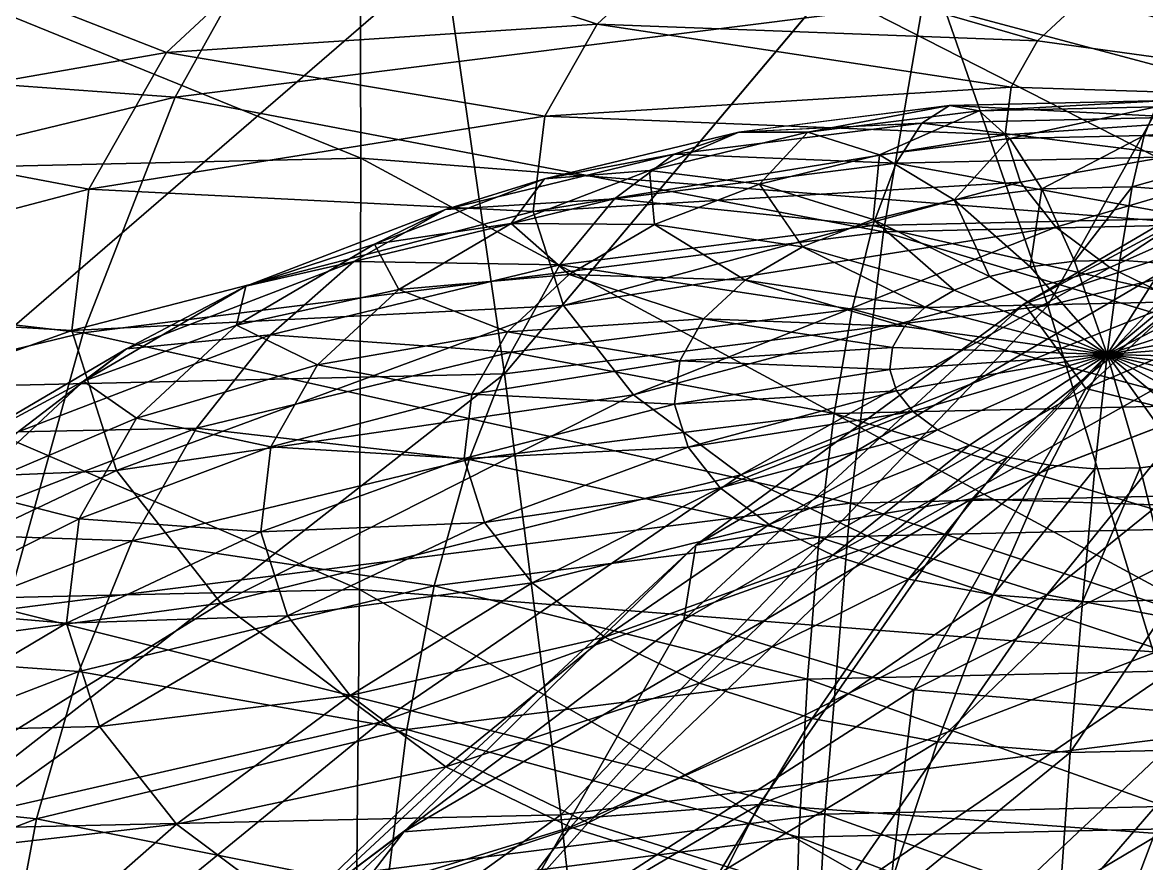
# Model space of a CAD drawing. Header units: metres. Extents: x -186 to 203, y -200 to 189.
# Drawn here: x -19.14 to 7.85, y 115.35 to 135.53 of the extents above; entities that cross this region are included whole.
import ezdxf

# ---------------------------------------------------------------- set-up
doc = ezdxf.new("R2010")
doc.units = ezdxf.units.M

msp = doc.modelspace()

# ---------------------------------------------------------------- linework, layer by layer
for points in [[(-11.016441, 132.28116, -541.3668), (-11.05101, 142.06236, -547.39435), (-33.847023, 141.54616, -548.33923), (-33.846924, 141.54626, -548.3391)], [(11.629356, 130.50409, -544.6197), (11.470734, 140.29501, -550.62946), (-11.05101, 142.06236, -547.39435), (-11.05091, 142.06247, -547.3942)], [(11.629356, 130.50409, -544.6197), (-11.05101, 142.06236, -547.39435), (-11.016441, 132.28116, -541.3668), (-11.016341, 132.28127, -541.3667)], [(-11.016441, 132.28116, -541.3668), (-33.847023, 141.54616, -548.33923), (-33.93802, 131.76212, -542.3169), (-33.93792, 131.76222, -542.3168)], [(5.483143, 128.74086, -733.07263), (2.0764885, 138.55363, -728.1626), (12.326269, 141.02557, -723.63776), (12.326369, 141.02568, -723.63763)], [(5.483143, 128.74086, -733.07263), (12.326269, 141.02557, -723.63776), (17.532486, 131.64679, -727.75336), (17.532585, 131.6469, -727.75323)], [(-12.916666, 138.33354, -587.2731), (-23.761295, 138.51169, -603.89264), (-28.150806, 134.65953, -593.99835), (-28.150707, 134.65964, -593.9982)], [(-7.5630817, 127.09948, -736.07715), (-9.021296, 137.15738, -730.7184), (2.0764885, 138.55363, -728.1626), (2.0765884, 138.55374, -728.1625)], [(-7.5630817, 127.09948, -736.07715), (2.0764885, 138.55363, -728.1626), (5.483143, 128.74086, -733.07263), (5.483243, 128.74097, -733.0725)], [(-15.472952, 133.74033, -577.0568), (-12.916666, 138.33354, -587.2731), (-28.150806, 134.65953, -593.99835), (-28.150707, 134.65964, -593.9982)], [(2.4836617, 135.99951, -572.92145), (-12.916666, 138.33354, -587.2731), (-15.472952, 133.74033, -577.0568), (-15.472852, 133.74043, -577.0567)], [(-21.394436, 137.04584, -645.5893), (-12.428968, 137.83621, -652.7307), (-15.680815, 134.81512, -658.26074), (-15.680715, 134.81523, -658.2606)], [(-12.428968, 137.83621, -652.7307), (-5.3407707, 135.49242, -663.2236), (-15.680815, 134.81512, -658.26074), (-15.680715, 134.81523, -658.2606)], [(-12.428968, 137.83621, -652.7307), (-3.1528778, 137.52505, -659.5028), (-5.3407707, 135.49242, -663.2236), (-5.3406706, 135.49252, -663.22345)], [(9.723167, 137.72476, -662.88617), (15.922363, 133.62375, -671.6472), (7.8513145, 137.00569, -664.2024), (7.8514147, 137.0058, -664.2023)], [(-3.1528778, 137.52505, -659.5028), (5.232235, 135.09384, -667.702), (-5.3407707, 135.49242, -663.2236), (-5.3406706, 135.49252, -663.22345)], [(-3.1528778, 137.52505, -659.5028), (6.3322086, 136.11575, -665.8314), (5.232235, 135.09384, -667.702), (5.232335, 135.09395, -667.7019)], [(-21.036064, 126.79439, -736.6356), (-20.4821, 136.89786, -731.1935), (-9.021296, 137.15738, -730.7184), (-9.021195, 137.15749, -730.71826)], [(-21.036064, 126.79439, -736.6356), (-9.021296, 137.15738, -730.7184), (-7.5630817, 127.09948, -736.07715), (-7.5629816, 127.09958, -736.077)], [(-21.394436, 137.04584, -645.5893), (-15.680815, 134.81512, -658.26074), (-25.674606, 133.0694, -652.8681), (-25.674507, 133.0695, -652.868)], [(7.8513145, 137.00569, -664.2024), (15.922363, 133.62375, -671.6472), (6.3322086, 136.11575, -665.8314), (6.332309, 136.11586, -665.8313)], [(21.387356, 130.95831, -562.0507), (21.027615, 136.41942, -572.1528), (2.4836617, 135.99951, -572.92145), (2.4837615, 135.99962, -572.9213)], [(6.3322086, 136.11575, -665.8314), (15.922363, 133.62375, -671.6472), (5.232235, 135.09384, -667.702), (5.232335, 135.09395, -667.7019)], [(1.536686, 130.50879, -562.87354), (2.4836617, 135.99951, -572.92145), (-15.472952, 133.74033, -577.0568), (-15.472852, 133.74043, -577.0567)], [(21.387356, 130.95831, -562.0507), (2.4836617, 135.99951, -572.92145), (1.536686, 130.50879, -562.87354), (1.536786, 130.5089, -562.8734)], [(-15.680815, 134.81512, -658.26074), (-5.3407707, 135.49242, -663.2236), (-6.599367, 133.2861, -667.26215), (-6.599267, 133.28621, -667.262)], [(-5.3407707, 135.49242, -663.2236), (4.59947, 133.98462, -669.7325), (-6.599367, 133.2861, -667.26215), (-6.599267, 133.28621, -667.262)], [(-5.3407707, 135.49242, -663.2236), (5.232235, 135.09384, -667.702), (4.59947, 133.98462, -669.7325), (4.5995703, 133.98473, -669.73236)], [(16.193909, 135.39572, -711.19763), (13.57019, 133.42146, -732.31036), (4.910736, 128.78568, -723.2972), (4.910836, 128.78578, -723.29706)], [(9.5629425, 130.33533, -700.79877), (16.193909, 135.39572, -711.19763), (4.910736, 128.78568, -723.2972), (4.910836, 128.78578, -723.29706)], [(5.232235, 135.09384, -667.702), (15.922363, 133.62375, -671.6472), (4.59947, 133.98462, -669.7325), (4.5995703, 133.98473, -669.73236)], [(-25.674606, 133.0694, -652.8681), (-15.680815, 134.81512, -658.26074), (-17.551449, 131.53592, -664.2633), (-17.55135, 131.53603, -664.2632)], [(-15.680815, 134.81512, -658.26074), (-6.599367, 133.2861, -667.26215), (-17.551449, 131.53592, -664.2633), (-17.55135, 131.53603, -664.2632)], [(-15.472952, 133.74033, -577.0568), (-28.150806, 134.65953, -593.99835), (-32.05744, 129.74065, -584.3782), (-32.057343, 129.74075, -584.37805)], [(-6.599367, 133.2861, -667.26215), (4.59947, 133.98462, -669.7325), (4.4615726, 132.83655, -671.834), (4.461673, 132.83665, -671.83386)], [(4.59947, 133.98462, -669.7325), (15.922363, 133.62375, -671.6472), (4.4615726, 132.83655, -671.834), (4.461673, 132.83665, -671.83386)], [(-17.685265, 128.09042, -567.30035), (-15.472952, 133.74033, -577.0568), (-32.05744, 129.74065, -584.3782), (-32.057343, 129.74075, -584.37805)], [(1.536686, 130.50879, -562.87354), (-15.472952, 133.74033, -577.0568), (-17.685265, 128.09042, -567.30035), (-17.685165, 128.09053, -567.30023)], [(8.349569, 133.66142, -561.8911), (3.8308697, 133.41824, -567.2964), (3.1245813, 133.5431, -562.1077), (3.1246812, 133.54321, -562.1076)], [(8.602122, 133.26045, -556.6746), (8.349569, 133.66142, -561.8911), (3.1245813, 133.5431, -562.1077), (3.1246812, 133.54321, -562.1076)], [(8.349569, 133.66142, -561.8911), (8.081257, 133.5145, -567.1202), (3.8308697, 133.41824, -567.2964), (3.8309696, 133.41835, -567.29626)], [(4.4615726, 132.83655, -671.834), (15.922363, 133.62375, -671.6472), (4.824566, 131.69983, -673.91473), (4.824666, 131.69994, -673.9146)], [(4.824566, 131.69983, -673.91473), (15.922363, 133.62375, -671.6472), (5.6725864, 130.62413, -675.8838), (5.6726866, 130.62424, -675.88367)], [(5.6725864, 130.62413, -675.8838), (15.922363, 133.62375, -671.6472), (6.9685698, 129.65646, -677.6551), (6.96867, 129.65657, -677.65497)], [(6.9685698, 129.65646, -677.6551), (15.922363, 133.62375, -671.6472), (8.65588, 128.83914, -679.15125), (8.65598, 128.83925, -679.1511)], [(3.1245813, 133.5431, -562.1077), (-0.28489876, 132.90042, -568.2442), (-1.9349174, 132.90656, -563.2729), (-1.9348174, 132.90666, -563.27277)], [(2.4597816, 133.12137, -556.92926), (3.1245813, 133.5431, -562.1077), (-1.9349174, 132.90656, -563.2729), (-1.9348174, 132.90666, -563.27277)], [(3.1245813, 133.5431, -562.1077), (3.8308697, 133.41824, -567.2964), (-0.28489876, 132.90042, -568.2442), (-0.28479877, 132.90053, -568.2441)], [(3.8308697, 133.41824, -567.2964), (1.4439621, 132.35474, -573.15845), (-0.28489876, 132.90042, -568.2442), (-0.28479877, 132.90053, -568.2441)], [(3.8308697, 133.41824, -567.2964), (4.5709043, 132.74815, -572.43835), (1.4439621, 132.35474, -573.15845), (1.4440621, 132.35484, -573.1583)], [(8.602122, 133.26045, -556.6746), (3.1245813, 133.5431, -562.1077), (2.4597816, 133.12137, -556.92926), (2.4598815, 133.12148, -556.92914)], [(8.081257, 133.5145, -567.1202), (4.5709043, 132.74815, -572.43835), (3.8308697, 133.41824, -567.2964), (3.8309696, 133.41835, -567.29626)], [(8.081257, 133.5145, -567.1202), (7.8001237, 132.82127, -572.3045), (4.5709043, 132.74815, -572.43835), (4.5710044, 132.74826, -572.43823)], [(4.910736, 128.78568, -723.2972), (13.57019, 133.42146, -732.31036), (6.393364, 126.75393, -744.5152), (6.393464, 126.75403, -744.5151)], [(13.57019, 133.42146, -732.31036), (16.810207, 131.17896, -751.5595), (6.393364, 126.75393, -744.5152), (6.393464, 126.75403, -744.5151)], [(12.280504, 133.18497, -567.7234), (7.8001237, 132.82127, -572.3045), (8.081257, 133.5145, -567.1202), (8.081357, 133.5146, -567.12006)], [(-17.551449, 131.53592, -664.2633), (-6.599367, 133.2861, -667.26215), (-6.8736553, 131.00256, -671.44214), (-6.873555, 131.00267, -671.442)], [(-6.599367, 133.2861, -667.26215), (4.4615726, 132.83655, -671.834), (-6.8736553, 131.00256, -671.44214), (-6.873555, 131.00267, -671.442)], [(2.4597816, 133.12137, -556.92926), (-1.9349174, 132.90656, -563.2729), (-3.488018, 132.37305, -558.299), (-3.4879181, 132.37315, -558.2989)], [(1.843749, 132.15764, -551.8176), (2.4597816, 133.12137, -556.92926), (-3.488018, 132.37305, -558.299), (-3.4879181, 132.37315, -558.2989)], [(8.836148, 132.31598, -551.52783), (2.4597816, 133.12137, -556.92926), (1.843749, 132.15764, -551.8176), (1.8438491, 132.15775, -551.8175)], [(8.836148, 132.31598, -551.52783), (8.602122, 133.26045, -556.6746), (2.4597816, 133.12137, -556.92926), (2.4598815, 133.12148, -556.92914)], [(12.280504, 133.18497, -567.7234), (10.99049, 132.57092, -572.76276), (7.8001237, 132.82127, -572.3045), (7.800224, 132.82138, -572.3044)], [(-25.674606, 133.0694, -652.8681), (-17.551449, 131.53592, -664.2633), (-28.136787, 128.75322, -660.7688), (-28.136688, 128.75333, -660.7687)], [(-6.8736553, 131.00256, -671.44214), (4.4615726, 132.83655, -671.834), (4.824566, 131.69983, -673.91473), (4.824666, 131.69994, -673.9146)], [(-1.9349174, 132.90656, -563.2729), (-4.0861654, 131.98367, -569.92236), (-6.6078024, 131.7796, -565.3358), (-6.6077023, 131.77971, -565.3357)], [(-3.488018, 132.37305, -558.299), (-1.9349174, 132.90656, -563.2729), (-6.6078024, 131.7796, -565.3358), (-6.6077023, 131.77971, -565.3357)], [(-1.9349174, 132.90656, -563.2729), (-0.28489876, 132.90042, -568.2442), (-4.0861654, 131.98367, -569.92236), (-4.0860653, 131.98378, -569.92224)], [(-0.28489876, 132.90042, -568.2442), (-1.4440403, 131.65823, -574.4334), (-4.0861654, 131.98367, -569.92236), (-4.0860653, 131.98378, -569.92224)], [(-0.28489876, 132.90042, -568.2442), (1.4439621, 132.35474, -573.15845), (-1.4440403, 131.65823, -574.4334), (-1.4439403, 131.65834, -574.4333)], [(7.8001237, 132.82127, -572.3045), (5.3365793, 131.54016, -577.4773), (4.5709043, 132.74815, -572.43835), (4.5710044, 132.74826, -572.43823)], [(7.8001237, 132.82127, -572.3045), (7.5092506, 131.58936, -577.38727), (5.3365793, 131.54016, -577.4773), (5.3366795, 131.54027, -577.4772)], [(10.99049, 132.57092, -572.76276), (7.5092506, 131.58936, -577.38727), (7.8001237, 132.82127, -572.3045), (7.800224, 132.82138, -572.3044)], [(4.5709043, 132.74815, -572.43835), (3.2327204, 131.27547, -577.9618), (1.4439621, 132.35474, -573.15845), (1.4440621, 132.35484, -573.1583)], [(4.5709043, 132.74815, -572.43835), (5.3365793, 131.54016, -577.4773), (3.2327204, 131.27547, -577.9618), (3.2328203, 131.27557, -577.9617)], [(10.99049, 132.57092, -572.76276), (9.655782, 131.42091, -577.69556), (7.5092506, 131.58936, -577.38727), (7.509351, 131.58946, -577.38715)], [(-11.05101, 121.924355, -536.3929), (-11.016441, 132.28116, -541.3668), (-33.93802, 131.76212, -542.3169), (-33.93792, 131.76222, -542.3168)], [(11.470734, 120.15701, -539.628), (-11.016441, 132.28116, -541.3668), (-11.05101, 121.924355, -536.3929), (-11.05091, 121.92445, -536.39276)], [(11.470734, 120.15701, -539.628), (11.629356, 130.50409, -544.6197), (-11.016441, 132.28116, -541.3668), (-11.016341, 132.28127, -541.3667)], [(-3.488018, 132.37305, -558.299), (-6.6078024, 131.7796, -565.3358), (-8.981324, 131.04823, -560.72406), (-8.981224, 131.04834, -560.72394)], [(-4.9271812, 131.30576, -553.377), (-3.488018, 132.37305, -558.299), (-8.981324, 131.04823, -560.72406), (-8.981224, 131.04834, -560.72394)], [(1.843749, 132.15764, -551.8176), (-3.488018, 132.37305, -558.299), (-4.9271812, 131.30576, -553.377), (-4.927081, 131.30586, -553.3769)], [(1.4439621, 132.35474, -573.15845), (1.2896252, 130.80685, -578.81964), (-1.4440403, 131.65823, -574.4334), (-1.4439403, 131.65834, -574.4333)], [(1.4439621, 132.35474, -573.15845), (3.2327204, 131.27547, -577.9618), (1.2896252, 130.80685, -578.81964), (1.2897252, 130.80696, -578.8195)], [(9.049084, 130.83833, -546.5071), (8.836148, 132.31598, -551.52783), (1.843749, 132.15764, -551.8176), (1.8438491, 132.15775, -551.8175)], [(1.2832355, 130.66248, -546.829), (1.843749, 132.15764, -551.8176), (-4.9271812, 131.30576, -553.377), (-4.927081, 131.30586, -553.3769)], [(9.049084, 130.83833, -546.5071), (1.843749, 132.15764, -551.8176), (1.2832355, 130.66248, -546.829), (1.2833356, 130.66258, -546.82886)], [(-11.05101, 121.924355, -536.3929), (-33.93802, 131.76212, -542.3169), (-33.847023, 121.40815, -537.33777), (-33.846924, 121.40825, -537.33765)], [(-6.6078024, 131.7796, -565.3358), (-7.4067993, 130.70805, -572.2573), (-10.689846, 130.21147, -568.20624), (-10.689746, 130.21158, -568.2061)], [(-8.981324, 131.04823, -560.72406), (-6.6078024, 131.7796, -565.3358), (-10.689846, 130.21147, -568.20624), (-10.689746, 130.21158, -568.2061)], [(-4.0861654, 131.98367, -569.92236), (-3.9668827, 130.68909, -576.20746), (-7.4067993, 130.70805, -572.2573), (-7.406699, 130.70816, -572.2572)], [(-6.6078024, 131.7796, -565.3358), (-4.0861654, 131.98367, -569.92236), (-7.4067993, 130.70805, -572.2573), (-7.406699, 130.70816, -572.2572)], [(-4.0861654, 131.98367, -569.92236), (-1.4440403, 131.65823, -574.4334), (-3.9668827, 130.68909, -576.20746), (-3.9667828, 130.6892, -576.20734)], [(-28.136787, 128.75322, -660.7688), (-17.551449, 131.53592, -664.2633), (-17.959122, 128.1419, -670.476), (-17.959023, 128.14201, -670.4759)], [(-17.551449, 131.53592, -664.2633), (-6.8736553, 131.00256, -671.44214), (-17.959122, 128.1419, -670.476), (-17.959023, 128.14201, -670.4759)], [(-6.8736553, 131.00256, -671.44214), (4.824566, 131.69983, -673.91473), (-6.1516438, 128.74158, -675.5809), (-6.1515436, 128.74168, -675.58075)], [(-6.1516438, 128.74158, -675.5809), (4.824566, 131.69983, -673.91473), (5.6725864, 130.62413, -675.8838), (5.6726866, 130.62424, -675.88367)], [(-1.4440403, 131.65823, -574.4334), (-0.407784, 130.15479, -580.0132), (-3.9668827, 130.68909, -576.20746), (-3.9667828, 130.6892, -576.20734)], [(-1.4440403, 131.65823, -574.4334), (1.2896252, 130.80685, -578.81964), (-0.407784, 130.15479, -580.0132), (-0.407684, 130.15489, -580.01306)], [(5.3365793, 131.54016, -577.4773), (5.0617805, 129.67444, -582.6016), (3.2327204, 131.27547, -577.9618), (3.2328203, 131.27557, -577.9617)], [(5.3365793, 131.54016, -577.4773), (6.119504, 129.80751, -582.35803), (5.0617805, 129.67444, -582.6016), (5.0618806, 129.67455, -582.6015)], [(7.5092506, 131.58936, -577.38727), (6.119504, 129.80751, -582.35803), (5.3365793, 131.54016, -577.4773), (5.3366795, 131.54027, -577.4772)], [(8.639893, 118.391266, -736.9359), (5.483143, 128.74086, -733.07263), (17.532486, 131.64679, -727.75336), (17.532585, 131.6469, -727.75323)], [(17.532486, 131.64679, -727.75336), (17.532486, 131.64679, -727.75336), (5.483143, 128.74086, -733.07263), (5.483243, 128.74097, -733.0725)], [(7.5092506, 131.58936, -577.38727), (7.211824, 129.83224, -582.31274), (6.119504, 129.80751, -582.35803), (6.119604, 129.80762, -582.3579)], [(9.655782, 131.42091, -577.69556), (7.211824, 129.83224, -582.31274), (7.5092506, 131.58936, -577.38727), (7.509351, 131.58946, -577.38715)], [(-4.9271812, 131.30576, -553.377), (-8.981324, 131.04823, -560.72406), (-11.180723, 129.79759, -556.1377), (-11.180623, 129.7977, -556.1376)], [(-6.2366476, 129.71638, -548.5608), (-4.9271812, 131.30576, -553.377), (-11.180723, 129.79759, -556.1377), (-11.180623, 129.7977, -556.1376)], [(1.2832355, 130.66248, -546.829), (-4.9271812, 131.30576, -553.377), (-6.2366476, 129.71638, -548.5608), (-6.2365475, 129.71649, -548.56067)], [(3.2327204, 131.27547, -577.9618), (4.0848813, 129.43884, -583.0329), (1.2896252, 130.80685, -578.81964), (1.2897252, 130.80696, -578.8195)], [(3.2327204, 131.27547, -577.9618), (5.0617805, 129.67444, -582.6016), (4.0848813, 129.43884, -583.0329), (4.0849814, 129.43895, -583.0328)], [(9.655782, 131.42091, -577.69556), (8.291001, 129.74756, -582.4678), (7.211824, 129.83224, -582.31274), (7.211924, 129.83235, -582.3126)], [(-17.959122, 128.1419, -670.476), (-6.8736553, 131.00256, -671.44214), (-6.1516438, 128.74158, -675.5809), (-6.1515436, 128.74168, -675.58075)], [(-8.981324, 131.04823, -560.72406), (-10.689846, 130.21147, -568.20624), (-13.780054, 129.2048, -564.09845), (-13.779954, 129.20491, -564.0983)], [(-11.180723, 129.79759, -556.1377), (-8.981324, 131.04823, -560.72406), (-13.780054, 129.2048, -564.09845), (-13.779954, 129.20491, -564.0983)], [(21.687237, 124.471016, -552.5729), (21.387356, 130.95831, -562.0507), (1.536686, 130.50879, -562.87354), (1.536786, 130.5089, -562.8734)], [(6.393364, 126.75393, -744.5152), (16.810207, 131.17896, -751.5595), (13.298298, 125.022606, -762.8286), (13.298398, 125.022705, -762.8285)], [(-10.689846, 130.21147, -568.20624), (-7.4067993, 130.70805, -572.2573), (-10.101669, 129.1293, -575.1472), (-10.101569, 129.12941, -575.1471)], [(-7.4067993, 130.70805, -572.2573), (-6.014303, 129.48964, -578.403), (-10.101669, 129.1293, -575.1472), (-10.101569, 129.12941, -575.1471)], [(-7.4067993, 130.70805, -572.2573), (-3.9668827, 130.68909, -576.20746), (-6.014303, 129.48964, -578.403), (-6.014203, 129.48975, -578.4029)], [(0.7843847, 128.65228, -542.0179), (1.2832355, 130.66248, -546.829), (-6.2366476, 129.71638, -548.5608), (-6.2365475, 129.71649, -548.56067)], [(-3.9668827, 130.68909, -576.20746), (-1.7853222, 129.34778, -581.4904), (-6.014303, 129.48964, -578.403), (-6.014203, 129.48975, -578.4029)], [(-3.9668827, 130.68909, -576.20746), (-0.407784, 130.15479, -580.0132), (-1.7853222, 129.34778, -581.4904), (-1.7852222, 129.34789, -581.4903)], [(1.2896252, 130.80685, -578.81964), (3.2315018, 129.11101, -583.63293), (-0.407784, 130.15479, -580.0132), (-0.407684, 130.15489, -580.01306)], [(9.238594, 128.84372, -541.6674), (1.2832355, 130.66248, -546.829), (0.7843847, 128.65228, -542.0179), (0.78448474, 128.65239, -542.01776)], [(9.238594, 128.84372, -541.6674), (9.049084, 130.83833, -546.5071), (1.2832355, 130.66248, -546.829), (1.2833356, 130.66258, -546.82886)], [(1.2896252, 130.80685, -578.81964), (4.0848813, 129.43884, -583.0329), (3.2315018, 129.11101, -583.63293), (3.2316017, 129.11111, -583.6328)], [(0.7473297, 123.99684, -553.44086), (1.536686, 130.50879, -562.87354), (-17.685265, 128.09042, -567.30035), (-17.685165, 128.09053, -567.30023)], [(-6.1516438, 128.74158, -675.5809), (5.6725864, 130.62413, -675.8838), (-4.4648914, 126.60197, -679.4974), (-4.4647913, 126.602066, -679.49725)], [(-4.4648914, 126.60197, -679.4974), (5.6725864, 130.62413, -675.8838), (6.9685698, 129.65646, -677.6551), (6.96867, 129.65657, -677.65497)], [(21.687237, 124.471016, -552.5729), (1.536686, 130.50879, -562.87354), (0.7473297, 123.99684, -553.44086), (0.7474297, 123.99694, -553.44073)], [(20.471165, 130.5597, -678.77875), (9.5629425, 130.33533, -700.79877), (3.6614304, 124.10222, -690.59906), (3.6615303, 124.10232, -690.59894)], [(16.548271, 123.677155, -668.057), (20.471165, 130.5597, -678.77875), (3.6614304, 124.10222, -690.59906), (3.6615303, 124.10232, -690.59894)], [(-10.689846, 130.21147, -568.20624), (-10.101669, 129.1293, -575.1472), (-14.002644, 128.27074, -571.7587), (-14.002543, 128.27084, -571.7586)], [(-13.780054, 129.2048, -564.09845), (-10.689846, 130.21147, -568.20624), (-14.002644, 128.27074, -571.7587), (-14.002543, 128.27084, -571.7586)], [(9.5629425, 130.33533, -700.79877), (4.910736, 128.78568, -723.2972), (-2.9682922, 122.99414, -714.2367), (-2.9681923, 122.99424, -714.2366)], [(3.6614304, 124.10222, -690.59906), (9.5629425, 130.33533, -700.79877), (-2.9682922, 122.99414, -714.2367), (-2.9681923, 122.99424, -714.2366)], [(-0.407784, 130.15479, -580.0132), (2.5389395, 128.70529, -584.3756), (-1.7853222, 129.34778, -581.4904), (-1.7852222, 129.34789, -581.4903)], [(-0.407784, 130.15479, -580.0132), (3.2315018, 129.11101, -583.63293), (2.5389395, 128.70529, -584.3756), (2.5390394, 128.7054, -584.3755)], [(-17.685265, 128.09042, -567.30035), (-32.05744, 129.74065, -584.3782), (-35.438396, 123.8089, -575.13763), (-35.438297, 123.809, -575.1375)], [(-11.180723, 129.79759, -556.1377), (-13.780054, 129.2048, -564.09845), (-16.643566, 127.69904, -559.97906), (-16.643467, 127.69914, -559.97894)], [(-13.181906, 128.04138, -551.62683), (-11.180723, 129.79759, -556.1377), (-16.643566, 127.69904, -559.97906), (-16.643467, 127.69914, -559.97894)], [(-6.2366476, 129.71638, -548.5608), (-11.180723, 129.79759, -556.1377), (-13.181906, 128.04138, -551.62683), (-13.181806, 128.04149, -551.6267)], [(-7.4020586, 127.62233, -543.9032), (-6.2366476, 129.71638, -548.5608), (-13.181906, 128.04138, -551.62683), (-13.181806, 128.04149, -551.6267)], [(0.7843847, 128.65228, -542.0179), (-6.2366476, 129.71638, -548.5608), (-7.4020586, 127.62233, -543.9032), (-7.4019585, 127.62243, -543.9031)], [(-4.4648914, 126.60197, -679.4974), (6.9685698, 129.65646, -677.6551), (-1.887125, 124.67725, -683.02057), (-1.887025, 124.67735, -683.02045)], [(-1.887125, 124.67725, -683.02057), (6.9685698, 129.65646, -677.6551), (8.65588, 128.83914, -679.15125), (8.65598, 128.83925, -679.1511)], [(5.0617805, 129.67444, -582.6016), (6.9111023, 127.56918, -587.02704), (4.0848813, 129.43884, -583.0329), (4.0849814, 129.43895, -583.0328)], [(6.119504, 129.80751, -582.35803), (6.9111023, 127.56918, -587.02704), (5.0617805, 129.67444, -582.6016), (5.0618806, 129.67455, -582.6015)], [(7.211824, 129.83224, -582.31274), (6.9111023, 127.56918, -587.02704), (6.119504, 129.80751, -582.35803), (6.119604, 129.80762, -582.3579)], [(8.291001, 129.74756, -582.4678), (6.9111023, 127.56918, -587.02704), (7.211824, 129.83224, -582.31274), (7.211924, 129.83235, -582.3126)], [(9.30987, 129.55716, -582.8163), (6.9111023, 127.56918, -587.02704), (8.291001, 129.74756, -582.4678), (8.291101, 129.74767, -582.46765)], [(-10.101669, 129.1293, -575.1472), (-6.014303, 129.48964, -578.403), (-7.4968243, 128.11234, -580.92413), (-7.496724, 128.11244, -580.924)], [(-6.014303, 129.48964, -578.403), (-2.7827864, 128.42111, -583.1867), (-7.4968243, 128.11234, -580.92413), (-7.496724, 128.11244, -580.924)], [(-6.014303, 129.48964, -578.403), (-1.7853222, 129.34778, -581.4904), (-2.7827864, 128.42111, -583.1867), (-2.7826865, 128.42122, -583.1866)], [(-1.7853222, 129.34778, -581.4904), (2.0374603, 128.2394, -585.22845), (-2.7827864, 128.42111, -583.1867), (-2.7826865, 128.42122, -583.1866)], [(-1.7853222, 129.34778, -581.4904), (2.5389395, 128.70529, -584.3756), (2.0374603, 128.2394, -585.22845), (2.0375602, 128.2395, -585.22833)], [(4.0848813, 129.43884, -583.0329), (6.9111023, 127.56918, -587.02704), (3.2315018, 129.11101, -583.63293), (3.2316017, 129.11111, -583.6328)], [(10.223902, 129.26935, -583.34314), (6.9111023, 127.56918, -587.02704), (9.30987, 129.55716, -582.8163), (9.30997, 129.55727, -582.81616)], [(-13.780054, 129.2048, -564.09845), (-14.002644, 128.27074, -571.7587), (-17.674479, 126.92332, -568.27466), (-17.67438, 126.923416, -568.27454)], [(-16.643566, 127.69904, -559.97906), (-13.780054, 129.2048, -564.09845), (-17.674479, 126.92332, -568.27466), (-17.67438, 126.923416, -568.27454)], [(-14.002644, 128.27074, -571.7587), (-10.101669, 129.1293, -575.1472), (-12.053005, 127.31645, -578.46564), (-12.052905, 127.31655, -578.4655)], [(-10.101669, 129.1293, -575.1472), (-7.4968243, 128.11234, -580.92413), (-12.053005, 127.31645, -578.46564), (-12.052905, 127.31655, -578.4655)], [(3.2315018, 129.11101, -583.63293), (6.9111023, 127.56918, -587.02704), (2.5389395, 128.70529, -584.3756), (2.5390394, 128.7054, -584.3755)], [(10.993147, 128.89673, -584.0252), (6.9111023, 127.56918, -587.02704), (10.223902, 129.26935, -583.34314), (10.224002, 129.26945, -583.343)], [(4.910736, 128.78568, -723.2972), (6.393364, 126.75393, -744.5152), (-3.2593079, 121.195404, -737.1911), (-3.259208, 121.1955, -737.191)], [(-2.9682922, 122.99414, -714.2367), (4.910736, 128.78568, -723.2972), (-3.2593079, 121.195404, -737.1911), (-3.259208, 121.1955, -737.191)], [(-1.887125, 124.67725, -683.02057), (8.65588, 128.83914, -679.15125), (1.4690084, 123.05153, -685.99646), (1.4691085, 123.05163, -685.99634)], [(9.402599, 126.354, -537.0619), (9.238594, 128.84372, -541.6674), (0.7843847, 128.65228, -542.0179), (0.78448474, 128.65239, -542.01776)], [(1.4690084, 123.05153, -685.99646), (8.65588, 128.83914, -679.15125), (10.660767, 128.20786, -680.30676), (10.660867, 128.20796, -680.30664)], [(11.583988, 128.45557, -584.83276), (6.9111023, 127.56918, -587.02704), (10.993147, 128.89673, -584.0252), (10.993247, 128.89684, -584.0251)], [(-28.136787, 128.75322, -660.7688), (-17.959122, 128.1419, -670.476), (-28.67337, 124.28593, -668.94617), (-28.673271, 124.286026, -668.94604)], [(-17.959122, 128.1419, -670.476), (-6.1516438, 128.74158, -675.5809), (-16.886005, 124.78143, -676.6273), (-16.885906, 124.78153, -676.6272)], [(-16.886005, 124.78143, -676.6273), (-6.1516438, 128.74158, -675.5809), (-4.4648914, 126.60197, -679.4974), (-4.4647913, 126.602066, -679.49725)], [(-6.2118416, 116.52272, -740.35626), (-7.5630817, 127.09948, -736.07715), (5.483143, 128.74086, -733.07263), (5.483243, 128.74097, -733.0725)], [(0.35265636, 126.14906, -537.437), (0.7843847, 128.65228, -542.0179), (-7.4020586, 127.62233, -543.9032), (-7.4019585, 127.62243, -543.9031)], [(-6.2118416, 116.52272, -740.35626), (5.483143, 128.74086, -733.07263), (8.639893, 118.391266, -736.9359), (8.639993, 118.391365, -736.9358)], [(9.402599, 126.354, -537.0619), (0.7843847, 128.65228, -542.0179), (0.35265636, 126.14906, -537.437), (0.35275635, 126.14916, -537.4369)], [(2.5389395, 128.70529, -584.3756), (6.9111023, 127.56918, -587.02704), (2.0374603, 128.2394, -585.22845), (2.0375602, 128.2395, -585.22833)], [(-17.674479, 126.92332, -568.27466), (-14.002644, 128.27074, -571.7587), (-16.401411, 126.04219, -575.8381), (-16.401312, 126.04229, -575.83795)], [(-14.002644, 128.27074, -571.7587), (-12.053005, 127.31645, -578.46564), (-16.401411, 126.04219, -575.8381), (-16.401312, 126.04229, -575.83795)], [(-7.4968243, 128.11234, -580.92413), (-2.7827864, 128.42111, -583.1867), (-3.3565807, 127.41525, -585.0279), (-3.3564808, 127.41535, -585.0278)], [(-2.7827864, 128.42111, -583.1867), (1.748982, 127.73369, -586.1541), (-3.3565807, 127.41525, -585.0279), (-3.3564808, 127.41535, -585.0278)], [(-2.7827864, 128.42111, -583.1867), (2.0374603, 128.2394, -585.22845), (1.748982, 127.73369, -586.1541), (1.749082, 127.73379, -586.154)], [(2.0374603, 128.2394, -585.22845), (6.9111023, 127.56918, -587.02704), (1.748982, 127.73369, -586.1541), (1.749082, 127.73379, -586.154)], [(11.970602, 127.96516, -585.7304), (6.9111023, 127.56918, -587.02704), (11.583988, 128.45557, -584.83276), (11.584088, 128.45567, -584.83264)], [(-19.529358, 121.44576, -558.1106), (-17.685265, 128.09042, -567.30035), (-35.438396, 123.8089, -575.13763), (-35.438297, 123.809, -575.1375)], [(-28.67337, 124.28593, -668.94617), (-17.959122, 128.1419, -670.476), (-16.886005, 124.78143, -676.6273), (-16.885906, 124.78153, -676.6272)], [(0.7473297, 123.99684, -553.44086), (-17.685265, 128.09042, -567.30035), (-19.529358, 121.44576, -558.1106), (-19.529259, 121.44586, -558.1105)], [(-13.181906, 128.04138, -551.62683), (-16.643566, 127.69904, -559.97906), (-19.249008, 125.71071, -555.8931), (-19.248909, 125.71081, -555.893)], [(-14.962946, 125.79887, -547.241), (-13.181906, 128.04138, -551.62683), (-19.249008, 125.71071, -555.8931), (-19.248909, 125.71081, -555.893)], [(-7.4020586, 127.62233, -543.9032), (-13.181906, 128.04138, -551.62683), (-14.962946, 125.79887, -547.241), (-14.962846, 125.798965, -547.2409)], [(-12.053005, 127.31645, -578.46564), (-7.4968243, 128.11234, -580.92413), (-8.349648, 126.61733, -583.6607), (-8.349548, 126.61743, -583.6606)], [(-7.4968243, 128.11234, -580.92413), (-3.3565807, 127.41525, -585.0279), (-8.349648, 126.61733, -583.6607), (-8.349548, 126.61743, -583.6606)], [(1.4690084, 123.05153, -685.99646), (10.660767, 128.20786, -680.30676), (5.4568157, 121.79588, -688.2949), (5.456916, 121.79598, -688.2948)], [(5.4568157, 121.79588, -688.2949), (10.660767, 128.20786, -680.30676), (12.895615, 127.7902, -681.0713), (12.895715, 127.7903, -681.07117)], [(12.13609, 127.44692, -586.6791), (6.9111023, 127.56918, -587.02704), (11.970602, 127.96516, -585.7304), (11.970702, 127.965256, -585.7303)], [(-16.643566, 127.69904, -559.97906), (-17.674479, 126.92332, -568.27466), (-21.076952, 125.10182, -564.7332), (-21.076853, 125.10192, -564.7331)], [(-19.249008, 125.71071, -555.8931), (-16.643566, 127.69904, -559.97906), (-21.076952, 125.10182, -564.7332), (-21.076853, 125.10192, -564.7331)], [(-3.3565807, 127.41525, -585.0279), (1.748982, 127.73369, -586.1541), (1.6861143, 127.21029, -587.1122), (1.6862143, 127.21039, -587.11206)], [(1.748982, 127.73369, -586.1541), (6.9111023, 127.56918, -587.02704), (1.6861143, 127.21029, -587.1122), (1.6862143, 127.21039, -587.11206)], [(5.4568157, 121.79588, -688.2949), (12.895615, 127.7902, -681.0713), (9.902028, 120.96516, -689.8155), (9.902128, 120.965256, -689.81537)], [(-8.410654, 125.04653, -539.4552), (-7.4020586, 127.62233, -543.9032), (-14.962946, 125.79887, -547.241), (-14.962846, 125.798965, -547.2409)], [(0.35265636, 126.14906, -537.437), (-7.4020586, 127.62233, -543.9032), (-8.410654, 125.04653, -539.4552), (-8.410554, 125.04663, -539.4551)], [(-8.349648, 126.61733, -583.6607), (-3.3565807, 127.41525, -585.0279), (-3.4816284, 126.374176, -586.9336), (-3.4815285, 126.374275, -586.9335)], [(-3.3565807, 127.41525, -585.0279), (1.6861143, 127.21029, -587.1122), (-3.4816284, 126.374176, -586.9336), (-3.4815285, 126.374275, -586.9335)], [(1.6861143, 127.21029, -587.1122), (6.9111023, 127.56918, -587.02704), (1.851603, 126.692055, -588.06085), (1.851703, 126.692154, -588.0607)], [(1.851603, 126.692055, -588.06085), (6.9111023, 127.56918, -587.02704), (2.2382169, 126.201645, -588.9585), (2.2383168, 126.201744, -588.9584)], [(2.2382169, 126.201645, -588.9585), (6.9111023, 127.56918, -587.02704), (2.8290572, 125.76049, -589.76605), (2.829157, 125.76059, -589.7659)], [(2.8290572, 125.76049, -589.76605), (6.9111023, 127.56918, -587.02704), (3.5983043, 125.38786, -590.4481), (3.5984042, 125.38796, -590.448)], [(3.5983043, 125.38786, -590.4481), (6.9111023, 127.56918, -587.02704), (4.512334, 125.10006, -590.975), (4.512434, 125.10016, -590.97485)], [(4.512334, 125.10006, -590.975), (6.9111023, 127.56918, -587.02704), (5.5312037, 124.90965, -591.3235), (5.531304, 124.90975, -591.32336)], [(5.5312037, 124.90965, -591.3235), (6.9111023, 127.56918, -587.02704), (6.61038, 124.82497, -591.4785), (6.6104803, 124.825066, -591.4784)], [(6.61038, 124.82497, -591.4785), (6.9111023, 127.56918, -587.02704), (7.702701, 124.8497, -591.4332), (7.702801, 124.8498, -591.4331)], [(9.737323, 125.218376, -590.75836), (6.9111023, 127.56918, -587.02704), (10.590703, 125.5462, -590.1583), (10.590803, 125.5463, -590.1582)], [(10.590703, 125.5462, -590.1583), (6.9111023, 127.56918, -587.02704), (11.283266, 125.95193, -589.41565), (11.283366, 125.95203, -589.4155)], [(11.283266, 125.95193, -589.41565), (6.9111023, 127.56918, -587.02704), (11.784744, 126.41782, -588.5628), (11.784844, 126.41792, -588.5627)], [(11.784744, 126.41782, -588.5628), (6.9111023, 127.56918, -587.02704), (12.073222, 126.92352, -587.63715), (12.073322, 126.92362, -587.637)], [(12.073222, 126.92352, -587.63715), (6.9111023, 127.56918, -587.02704), (12.13609, 127.44692, -586.6791), (12.13619, 127.44702, -586.67896)], [(7.702701, 124.8497, -591.4332), (6.9111023, 127.56918, -587.02704), (8.760423, 124.98278, -591.18964), (8.760523, 124.98288, -591.1895)], [(8.760423, 124.98278, -591.18964), (6.9111023, 127.56918, -587.02704), (9.737323, 125.218376, -590.75836), (9.737423, 125.218475, -590.75824)], [(-16.401411, 126.04219, -575.8381), (-12.053005, 127.31645, -578.46564), (-13.175516, 125.348694, -582.06757), (-13.175416, 125.34879, -582.06744)], [(-12.053005, 127.31645, -578.46564), (-8.349648, 126.61733, -583.6607), (-13.175516, 125.348694, -582.06757), (-13.175416, 125.34879, -582.06744)], [(-3.4816284, 126.374176, -586.9336), (1.6861143, 127.21029, -587.1122), (1.851603, 126.692055, -588.06085), (1.851703, 126.692154, -588.0607)], [(-21.549393, 116.175415, -740.992), (-21.036064, 126.79439, -736.6356), (-7.5630817, 127.09948, -736.07715), (-7.5629816, 127.09958, -736.077)], [(-21.549393, 116.175415, -740.992), (-7.5630817, 127.09948, -736.07715), (-6.2118416, 116.52272, -740.35626), (-6.2117414, 116.52282, -740.35614)], [(-21.076952, 125.10182, -564.7332), (-17.674479, 126.92332, -568.27466), (-20.4944, 124.303505, -573.0702), (-20.4943, 124.303604, -573.07007)], [(-17.674479, 126.92332, -568.27466), (-16.401411, 126.04219, -575.8381), (-20.4944, 124.303505, -573.0702), (-20.4943, 124.303604, -573.07007)], [(-13.175516, 125.348694, -582.06757), (-8.349648, 126.61733, -583.6607), (-8.535506, 125.07, -586.4931), (-8.535406, 125.0701, -586.493)], [(-8.349648, 126.61733, -583.6607), (-3.4816284, 126.374176, -586.9336), (-8.535506, 125.07, -586.4931), (-8.535406, 125.0701, -586.493)], [(-3.4816284, 126.374176, -586.9336), (1.851603, 126.692055, -588.06085), (-3.152464, 125.3434, -588.82043), (-3.152364, 125.3435, -588.8203)], [(-3.2593079, 121.195404, -737.1911), (6.393364, 126.75393, -744.5152), (2.264862, 119.51671, -757.7629), (2.264962, 119.51681, -757.76276)], [(-3.152464, 125.3434, -588.82043), (1.851603, 126.692055, -588.06085), (2.2382169, 126.201645, -588.9585), (2.2383168, 126.201744, -588.9584)], [(6.393364, 126.75393, -744.5152), (13.298298, 125.022606, -762.8286), (2.264862, 119.51671, -757.7629), (2.264962, 119.51681, -757.76276)], [(-16.886005, 124.78143, -676.6273), (-4.4648914, 126.60197, -679.4974), (-14.379002, 121.60135, -682.4484), (-14.3789015, 121.60145, -682.4483)], [(-14.379002, 121.60135, -682.4484), (-4.4648914, 126.60197, -679.4974), (-1.887125, 124.67725, -683.02057), (-1.887025, 124.67735, -683.02045)], [(-8.535506, 125.07, -586.4931), (-3.4816284, 126.374176, -586.9336), (-3.152464, 125.3434, -588.82043), (-3.152364, 125.3435, -588.8203)], [(9.539316, 123.39644, -532.74097), (9.402599, 126.354, -537.0619), (0.35265636, 126.14906, -537.437), (0.35275635, 126.14916, -537.4369)], [(-0.007212639, 123.18026, -533.13666), (0.35265636, 126.14906, -537.437), (-8.410654, 125.04653, -539.4552), (-8.410554, 125.04663, -539.4551)], [(-3.152464, 125.3434, -588.82043), (2.2382169, 126.201645, -588.9585), (-2.3834715, 124.367935, -590.60596), (-2.3833716, 124.368034, -590.60583)], [(-2.3834715, 124.367935, -590.60596), (2.2382169, 126.201645, -588.9585), (2.8290572, 125.76049, -589.76605), (2.829157, 125.76059, -589.7659)], [(9.539316, 123.39644, -532.74097), (0.35265636, 126.14906, -537.437), (-0.007212639, 123.18026, -533.13666), (-0.007112639, 123.18036, -533.13654)], [(-14.962946, 125.79887, -547.241), (-19.249008, 125.71071, -555.8931), (-21.567833, 123.2616, -551.88544), (-21.567734, 123.261696, -551.8853)], [(-16.50433, 123.094574, -543.0282), (-14.962946, 125.79887, -547.241), (-21.567833, 123.2616, -551.88544), (-21.567734, 123.261696, -551.8853)], [(-20.4944, 124.303505, -573.0702), (-16.401411, 126.04219, -575.8381), (-17.781311, 123.62324, -580.2659), (-17.781212, 123.62334, -580.2658)], [(-16.401411, 126.04219, -575.8381), (-13.175516, 125.348694, -582.06757), (-17.781311, 123.62324, -580.2659), (-17.781212, 123.62334, -580.2658)], [(-8.410654, 125.04653, -539.4552), (-14.962946, 125.79887, -547.241), (-16.50433, 123.094574, -543.0282), (-16.50423, 123.09467, -543.0281)], [(-2.3834715, 124.367935, -590.60596), (2.8290572, 125.76049, -589.76605), (-1.2082644, 123.49046, -592.21216), (-1.2081643, 123.49056, -592.21204)], [(-1.2082644, 123.49046, -592.21216), (2.8290572, 125.76049, -589.76605), (3.5983043, 125.38786, -590.4481), (3.5984042, 125.38796, -590.448)], [(-17.781311, 123.62324, -580.2659), (-13.175516, 125.348694, -582.06757), (-13.420147, 123.31206, -585.79565), (-13.420047, 123.31216, -585.79553)], [(-13.175516, 125.348694, -582.06757), (-8.535506, 125.07, -586.4931), (-13.420147, 123.31206, -585.79565), (-13.420047, 123.31216, -585.79553)], [(-8.535506, 125.07, -586.4931), (-3.152464, 125.3434, -588.82043), (-8.046271, 123.53796, -589.2975), (-8.046171, 123.538055, -589.29736)], [(-8.046271, 123.53796, -589.2975), (-3.152464, 125.3434, -588.82043), (-2.3834715, 124.367935, -590.60596), (-2.3833716, 124.368034, -590.60583)], [(-1.2082644, 123.49046, -592.21216), (3.5983043, 125.38786, -590.4481), (0.3218007, 122.7493, -593.56885), (0.3219007, 122.7494, -593.5687)], [(0.3218007, 122.7493, -593.56885), (3.5983043, 125.38786, -590.4481), (4.512334, 125.10006, -590.975), (4.512434, 125.10016, -590.97485)], [(-9.251381, 122.01723, -535.26556), (-8.410654, 125.04653, -539.4552), (-16.50433, 123.094574, -543.0282), (-16.50423, 123.09467, -543.0281)], [(-13.420147, 123.31206, -585.79565), (-8.535506, 125.07, -586.4931), (-8.046271, 123.53796, -589.2975), (-8.046171, 123.538055, -589.29736)], [(-0.007212639, 123.18026, -533.13666), (-8.410654, 125.04653, -539.4552), (-9.251381, 122.01723, -535.26556), (-9.251281, 122.01733, -535.26544)], [(0.3218007, 122.7493, -593.56885), (4.512334, 125.10006, -590.975), (2.1398468, 122.17684, -594.61676), (2.1399467, 122.17694, -594.61664)], [(2.1398468, 122.17684, -594.61676), (4.512334, 125.10006, -590.975), (5.5312037, 124.90965, -591.3235), (5.531304, 124.90975, -591.32336)], [(2.264862, 119.51671, -757.7629), (13.298298, 125.022606, -762.8286), (12.532944, 118.650734, -774.49225), (12.533044, 118.65083, -774.4921)], [(8.485626, 121.67887, -595.52826), (7.702701, 124.8497, -591.4332), (8.760423, 124.98278, -591.18964), (8.760523, 124.98288, -591.1895)], [(-28.67337, 124.28593, -668.94617), (-16.886005, 124.78143, -676.6273), (-27.26091, 119.86278, -677.04266), (-27.26081, 119.86288, -677.04254)], [(-27.26091, 119.86278, -677.04266), (-16.886005, 124.78143, -676.6273), (-14.379002, 121.60135, -682.4484), (-14.3789015, 121.60145, -682.4483)], [(2.1398468, 122.17684, -594.61676), (5.5312037, 124.90965, -591.3235), (4.1664243, 121.79811, -595.31), (4.1665244, 121.79821, -595.3099)], [(4.1664243, 121.79811, -595.31), (5.5312037, 124.90965, -591.3235), (6.61038, 124.82497, -591.4785), (6.6104803, 124.825066, -591.4784)], [(4.1664243, 121.79811, -595.31), (6.61038, 124.82497, -591.4785), (6.3129525, 121.62967, -595.61835), (6.3130527, 121.62977, -595.6182)], [(6.3129525, 121.62967, -595.61835), (6.61038, 124.82497, -591.4785), (7.702701, 124.8497, -591.4332), (7.702801, 124.8498, -591.4331)], [(6.3129525, 121.62967, -595.61835), (7.702701, 124.8497, -591.4332), (8.485626, 121.67887, -595.52826), (8.485726, 121.67897, -595.52814)], [(-14.379002, 121.60135, -682.4484), (-1.887125, 124.67725, -683.02057), (-10.547691, 118.74066, -687.6849), (-10.547591, 118.74076, -687.68475)], [(-10.547691, 118.74066, -687.6849), (-1.887125, 124.67725, -683.02057), (1.4690084, 123.05153, -685.99646), (1.4691085, 123.05163, -685.99634)], [(21.923946, 117.02861, -543.8231), (21.687237, 124.471016, -552.5729), (0.7473297, 123.99684, -553.44086), (0.7474297, 123.99694, -553.44073)], [(-20.4944, 124.303505, -573.0702), (-17.781311, 123.62324, -580.2659), (-22.11657, 121.459854, -578.27545), (-22.11647, 121.45995, -578.2753)], [(-8.046271, 123.53796, -589.2975), (-2.3834715, 124.367935, -590.60596), (-6.903326, 122.08815, -591.95135), (-6.903226, 122.08825, -591.95123)], [(-6.903326, 122.08815, -591.95135), (-2.3834715, 124.367935, -590.60596), (-1.2082644, 123.49046, -592.21216), (-1.2081643, 123.49056, -592.21204)], [(0.12422562, 116.534966, -544.72675), (0.7473297, 123.99684, -553.44086), (-19.529358, 121.44576, -558.1106), (-19.529259, 121.44586, -558.1105)], [(3.6614304, 124.10222, -690.59906), (-2.9682922, 122.99414, -714.2367), (-9.98056, 116.110306, -705.22815), (-9.98046, 116.110405, -705.228)], [(-1.4459839, 116.76465, -680.71027), (3.6614304, 124.10222, -690.59906), (-9.98056, 116.110306, -705.22815), (-9.98046, 116.110405, -705.228)], [(16.548271, 123.677155, -668.057), (3.6614304, 124.10222, -690.59906), (-1.4459839, 116.76465, -680.71027), (-1.4458839, 116.76475, -680.71014)], [(21.923946, 117.02861, -543.8231), (0.7473297, 123.99684, -553.44086), (0.12422562, 116.534966, -544.72675), (0.12432562, 116.535065, -544.7266)], [(13.278301, 115.69484, -657.8932), (16.548271, 123.677155, -668.057), (-1.4459839, 116.76465, -680.71027), (-1.4458839, 116.76475, -680.71014)], [(-22.11657, 121.459854, -578.27545), (-17.781311, 123.62324, -580.2659), (-18.082033, 121.1196, -584.8488), (-18.081934, 121.1197, -584.8487)], [(-17.781311, 123.62324, -580.2659), (-13.420147, 123.31206, -585.79565), (-18.082033, 121.1196, -584.8488), (-18.081934, 121.1197, -584.8487)], [(-13.420147, 123.31206, -585.79565), (-8.046271, 123.53796, -589.2975), (-12.776203, 121.29553, -589.4868), (-12.776103, 121.29563, -589.4867)], [(-12.776203, 121.29553, -589.4868), (-8.046271, 123.53796, -589.2975), (-6.903326, 122.08815, -591.95135), (-6.903226, 122.08825, -591.95123)], [(-6.903326, 122.08815, -591.95135), (-1.2082644, 123.49046, -592.21216), (-5.1566277, 120.78396, -594.3386), (-5.1565275, 120.78406, -594.3385)], [(-5.1566277, 120.78396, -594.3386), (-1.2082644, 123.49046, -592.21216), (0.3218007, 122.7493, -593.56885), (0.3219007, 122.7494, -593.5687)], [(9.647228, 120.00343, -528.7519), (9.539316, 123.39644, -532.74097), (-0.007212639, 123.18026, -533.13666), (-0.007112639, 123.18036, -533.13654)], [(-16.50433, 123.094574, -543.0282), (-21.567833, 123.2616, -551.88544), (-23.574638, 120.37852, -547.99994), (-23.57454, 120.37862, -547.9998)], [(-17.78917, 119.95817, -539.03467), (-16.50433, 123.094574, -543.0282), (-23.574638, 120.37852, -547.99994), (-23.57454, 120.37862, -547.9998)], [(-18.082033, 121.1196, -584.8488), (-13.420147, 123.31206, -585.79565), (-12.776203, 121.29553, -589.4868), (-12.776103, 121.29563, -589.4867)], [(-9.251381, 122.01723, -535.26556), (-16.50433, 123.094574, -543.0282), (-17.78917, 119.95817, -539.03467), (-17.78907, 119.95827, -539.03455)], [(-0.29128838, 119.77838, -529.1639), (-0.007212639, 123.18026, -533.13666), (-9.251381, 122.01723, -535.26556), (-9.251281, 122.01733, -535.26544)], [(9.647228, 120.00343, -528.7519), (-0.007212639, 123.18026, -533.13666), (-0.29128838, 119.77838, -529.1639), (-0.2911884, 119.77848, -529.16376)], [(-2.9682922, 122.99414, -714.2367), (-3.2593079, 121.195404, -737.1911), (-12.042046, 114.56427, -729.6675), (-12.041945, 114.56437, -729.66736)], [(-9.98056, 116.110306, -705.22815), (-2.9682922, 122.99414, -714.2367), (-12.042046, 114.56427, -729.6675), (-12.041945, 114.56437, -729.66736)], [(-10.547691, 118.74066, -687.6849), (1.4690084, 123.05153, -685.99646), (-5.5595093, 116.32438, -692.10785), (-5.559409, 116.32448, -692.1077)], [(-5.5595093, 116.32438, -692.10785), (1.4690084, 123.05153, -685.99646), (5.4568157, 121.79588, -688.2949), (5.456916, 121.79598, -688.2948)], [(-5.1566277, 120.78396, -594.3386), (0.3218007, 122.7493, -593.56885), (-2.8825083, 119.68237, -596.3551), (-2.8824084, 119.68247, -596.355)], [(-2.8825083, 119.68237, -596.3551), (0.3218007, 122.7493, -593.56885), (2.1398468, 122.17684, -594.61676), (2.1399467, 122.17694, -594.61664)], [(-9.915028, 118.5676, -531.3802), (-9.251381, 122.01723, -535.26556), (-17.78917, 119.95817, -539.03467), (-17.78907, 119.95827, -539.03455)], [(-12.776203, 121.29553, -589.4868), (-6.903326, 122.08815, -591.95135), (-11.271828, 119.38727, -592.9799), (-11.271728, 119.38737, -592.9798)], [(-11.271828, 119.38727, -592.9799), (-6.903326, 122.08815, -591.95135), (-5.1566277, 120.78396, -594.3386), (-5.1565275, 120.78406, -594.3385)], [(-0.29128838, 119.77838, -529.1639), (-9.251381, 122.01723, -535.26556), (-9.915028, 118.5676, -531.3802), (-9.9149275, 118.567696, -531.38007)], [(-2.8825083, 119.68237, -596.3551), (2.1398468, 122.17684, -594.61676), (-0.18036556, 118.83154, -597.91254), (-0.18026556, 118.83164, -597.9124)], [(-0.18036556, 118.83154, -597.91254), (2.1398468, 122.17684, -594.61676), (4.1664243, 121.79811, -595.31), (4.1665244, 121.79821, -595.3099)], [(-11.154339, 111.10542, -532.52716), (-11.05101, 121.924355, -536.3929), (-33.847023, 121.40815, -537.33777), (-33.846924, 121.40825, -537.33765)], [(10.99659, 109.36718, -535.709), (-11.05101, 121.924355, -536.3929), (-11.154339, 111.10542, -532.52716), (-11.154239, 111.10552, -532.52704)], [(10.99659, 109.36718, -535.709), (11.470734, 120.15701, -539.628), (-11.05101, 121.924355, -536.3929), (-11.05091, 121.92445, -536.39276)], [(-5.5595093, 116.32438, -692.10785), (5.4568157, 121.79588, -688.2949), (0.36752892, 114.458115, -695.52405), (0.3676289, 114.45821, -695.5239)], [(-0.18036556, 118.83154, -597.91254), (4.1664243, 121.79811, -595.31), (2.831716, 118.26865, -598.9429), (2.831816, 118.268745, -598.94275)], [(0.36752892, 114.458115, -695.52405), (5.4568157, 121.79588, -688.2949), (9.902028, 120.96516, -689.8155), (9.902128, 120.965256, -689.81537)], [(2.831716, 118.26865, -598.9429), (4.1664243, 121.79811, -595.31), (6.3129525, 121.62967, -595.61835), (6.3130527, 121.62977, -595.6182)], [(-27.26091, 119.86278, -677.04266), (-14.379002, 121.60135, -682.4484), (-23.961128, 115.67706, -684.7046), (-23.96103, 115.67716, -684.70447)], [(-23.961128, 115.67706, -684.7046), (-14.379002, 121.60135, -682.4484), (-10.547691, 118.74066, -687.6849), (-10.547591, 118.74076, -687.68475)], [(2.831716, 118.26865, -598.9429), (6.3129525, 121.62967, -595.61835), (6.022078, 118.01829, -599.4012), (6.022178, 118.01839, -599.40106)], [(6.022078, 118.01829, -599.4012), (6.3129525, 121.62967, -595.61835), (8.485626, 121.67887, -595.52826), (8.485726, 121.67897, -595.52814)], [(6.022078, 118.01829, -599.4012), (8.485626, 121.67887, -595.52826), (9.251303, 118.091415, -599.26733), (9.251403, 118.091515, -599.2672)], [(-11.154339, 111.10542, -532.52716), (-33.847023, 121.40815, -537.33777), (-33.575024, 110.59771, -533.4565), (-33.574924, 110.59781, -533.45636)], [(-22.11657, 121.459854, -578.27545), (-18.082033, 121.1196, -584.8488), (-22.470089, 118.51665, -583.66296), (-22.46999, 118.51675, -583.66284)], [(0.12422562, 116.534966, -544.72675), (-19.529358, 121.44576, -558.1106), (-20.985046, 113.87915, -549.58813), (-20.984947, 113.87925, -549.588)], [(-18.082033, 121.1196, -584.8488), (-12.776203, 121.29553, -589.4868), (-17.290436, 118.6407, -589.3864), (-17.290337, 118.6408, -589.3863)], [(-17.290436, 118.6407, -589.3864), (-12.776203, 121.29553, -589.4868), (-11.271828, 119.38727, -592.9799), (-11.271728, 119.38737, -592.9798)], [(-22.470089, 118.51665, -583.66296), (-18.082033, 121.1196, -584.8488), (-17.290436, 118.6407, -589.3864), (-17.290337, 118.6408, -589.3863)], [(-12.042046, 114.56427, -729.6675), (-3.2593079, 121.195404, -737.1911), (-7.959152, 112.956604, -752.27216), (-7.959052, 112.9567, -752.27203)], [(-3.2593079, 121.195404, -737.1911), (2.264862, 119.51671, -757.7629), (-7.959152, 112.956604, -752.27216), (-7.959052, 112.9567, -752.27203)], [(0.36752892, 114.458115, -695.52405), (9.902028, 120.96516, -689.8155), (6.9744015, 113.22343, -697.7841), (6.9745016, 113.223526, -697.784)], [(6.9744015, 113.22343, -697.7841), (9.902028, 120.96516, -689.8155), (14.610346, 120.59569, -690.4918), (14.610446, 120.59579, -690.4917)], [(-11.271828, 119.38727, -592.9799), (-5.1566277, 120.78396, -594.3386), (-8.9727745, 117.670654, -596.12213), (-8.972674, 117.67075, -596.122)], [(-8.9727745, 117.670654, -596.12213), (-5.1566277, 120.78396, -594.3386), (-2.8825083, 119.68237, -596.3551), (-2.8824084, 119.68247, -596.355)], [(6.9744015, 113.22343, -697.7841), (14.610346, 120.59569, -690.4918), (13.972326, 112.67428, -698.7893), (13.972426, 112.67438, -698.7892)], [(-17.78917, 119.95817, -539.03467), (-23.574638, 120.37852, -547.99994), (-25.247433, 117.09306, -544.2792), (-25.247334, 117.09316, -544.27905)], [(-18.803383, 116.42398, -535.304), (-17.78917, 119.95817, -539.03467), (-25.247433, 117.09306, -544.2792), (-25.247334, 117.09316, -544.27905)], [(-9.915028, 118.5676, -531.3802), (-17.78917, 119.95817, -539.03467), (-18.803383, 116.42398, -535.304), (-18.803284, 116.42408, -535.3039)], [(9.725168, 116.21217, -525.1385), (9.647228, 120.00343, -528.7519), (-0.29128838, 119.77838, -529.1639), (-0.2911884, 119.77848, -529.16376)], [(-0.49645042, 115.98071, -525.56213), (-0.29128838, 119.77838, -529.1639), (-9.915028, 118.5676, -531.3802), (-9.9149275, 118.567696, -531.38007)], [(-8.9727745, 117.670654, -596.12213), (-2.8825083, 119.68237, -596.3551), (-5.979515, 116.22071, -598.77625), (-5.979415, 116.22081, -598.7761)], [(-5.979515, 116.22071, -598.77625), (-2.8825083, 119.68237, -596.3551), (-0.18036556, 118.83154, -597.91254), (-0.18026556, 118.83164, -597.9124)], [(9.725168, 116.21217, -525.1385), (-0.29128838, 119.77838, -529.1639), (-0.49645042, 115.98071, -525.56213), (-0.49635044, 115.98081, -525.562)], [(-17.290436, 118.6407, -589.3864), (-11.271828, 119.38727, -592.9799), (-15.4411125, 116.29487, -593.6804), (-15.441012, 116.29497, -593.6803)], [(-15.4411125, 116.29487, -593.6804), (-11.271828, 119.38727, -592.9799), (-8.9727745, 117.670654, -596.12213), (-8.972674, 117.67075, -596.122)], [(-7.959152, 112.956604, -752.27216), (2.264862, 119.51671, -757.7629), (1.3651428, 112.02612, -771.4743), (1.3652428, 112.02622, -771.4742)], [(2.264862, 119.51671, -757.7629), (12.532944, 118.650734, -774.49225), (1.3651428, 112.02612, -771.4743), (1.3652428, 112.02622, -771.4742)], [(-5.979515, 116.22071, -598.77625), (-0.18036556, 118.83154, -597.91254), (-2.4228811, 115.10082, -600.8262), (-2.4227812, 115.10092, -600.82605)], [(-2.4228811, 115.10082, -600.8262), (-0.18036556, 118.83154, -597.91254), (2.831716, 118.26865, -598.9429), (2.831816, 118.268745, -598.94275)], [(-23.961128, 115.67706, -684.7046), (-10.547691, 118.74066, -687.6849), (-18.918251, 111.91174, -691.5969), (-18.918152, 111.91184, -691.5968)], [(-22.470089, 118.51665, -583.66296), (-17.290436, 118.6407, -589.3864), (-21.539509, 115.60252, -588.99725), (-21.53941, 115.60262, -588.99713)], [(-21.539509, 115.60252, -588.99725), (-17.290436, 118.6407, -589.3864), (-15.4411125, 116.29487, -593.6804), (-15.441012, 116.29497, -593.6803)], [(-18.918251, 111.91174, -691.5969), (-10.547691, 118.74066, -687.6849), (-5.5595093, 116.32438, -692.10785), (-5.559409, 116.32448, -692.1077)], [(-10.394325, 114.735435, -527.8416), (-9.915028, 118.5676, -531.3802), (-18.803383, 116.42398, -535.304), (-18.803284, 116.42408, -535.3039)], [(-0.49645042, 115.98071, -525.56213), (-9.915028, 118.5676, -531.3802), (-10.394325, 114.735435, -527.8416), (-10.394225, 114.735535, -527.8415)], [(1.3651428, 112.02612, -771.4743), (12.532944, 118.650734, -774.49225), (14.5476, 112.34182, -786.04065), (14.5477, 112.34192, -786.0405)], [(-4.982378, 105.54301, -743.50885), (-6.2118416, 116.52272, -740.35626), (8.639893, 118.391266, -736.9359), (8.639993, 118.391365, -736.9358)], [(-4.982378, 105.54301, -743.50885), (8.639893, 118.391266, -736.9359), (11.51214, 107.618225, -739.7102), (11.51224, 107.618324, -739.7101)], [(-2.4228811, 115.10082, -600.8262), (2.831716, 118.26865, -598.9429), (1.5417013, 114.359924, -602.1824), (1.5418013, 114.36002, -602.18225)], [(1.5417013, 114.359924, -602.1824), (2.831716, 118.26865, -598.9429), (6.022078, 118.01829, -599.4012), (6.022178, 118.01839, -599.40106)], [(1.5417013, 114.359924, -602.1824), (6.022078, 118.01829, -599.4012), (5.740943, 114.030396, -602.7856), (5.741043, 114.030495, -602.78546)], [(5.740943, 114.030396, -602.7856), (6.022078, 118.01829, -599.4012), (9.251303, 118.091415, -599.26733), (9.251403, 118.091515, -599.2672)], [(5.740943, 114.030396, -602.7856), (9.251303, 118.091415, -599.26733), (9.991337, 114.12665, -602.6094), (9.991437, 114.12675, -602.60925)], [(-15.4411125, 116.29487, -593.6804), (-8.9727745, 117.670654, -596.12213), (-12.614895, 114.18464, -597.54315), (-12.614795, 114.18474, -597.543)], [(-12.614895, 114.18464, -597.54315), (-8.9727745, 117.670654, -596.12213), (-5.979515, 116.22071, -598.77625), (-5.979415, 116.22081, -598.7761)], [(-18.803383, 116.42398, -535.304), (-25.247433, 117.09306, -544.2792), (-26.567894, 113.441246, -540.7639), (-26.567795, 113.441345, -540.7638)], [(22.094898, 108.71264, -535.8972), (21.923946, 117.02861, -543.8231), (0.12422562, 116.534966, -544.72675), (0.12432562, 116.535065, -544.7266)], [(-1.4459839, 116.76465, -680.71027), (-9.98056, 116.110306, -705.22815), (-16.04927, 108.20959, -696.3702), (-16.049171, 108.20969, -696.37006)], [(-5.7033234, 108.40304, -671.2407), (-1.4459839, 116.76465, -680.71027), (-16.04927, 108.20959, -696.3702), (-16.049171, 108.20969, -696.37006)], [(13.278301, 115.69484, -657.8932), (-1.4459839, 116.76465, -680.71027), (-5.7033234, 108.40304, -671.2407), (-5.703223, 108.40314, -671.2406)], [(-19.535868, 112.53076, -531.87726), (-18.803383, 116.42398, -535.304), (-26.567894, 113.441246, -540.7639), (-26.567795, 113.441345, -540.7638)], [(-22.016457, 105.15728, -744.2149), (-21.549393, 116.175415, -740.992), (-6.2118416, 116.52272, -740.35626), (-6.2117414, 116.52282, -740.35614)], [(-22.016457, 105.15728, -744.2149), (-6.2118416, 116.52272, -740.35626), (-4.982378, 105.54301, -743.50885), (-4.982278, 105.543106, -743.5087)], [(-0.3257866, 108.204926, -536.82654), (0.12422562, 116.534966, -544.72675), (-20.985046, 113.87915, -549.58813), (-20.984947, 113.87925, -549.588)], [(-10.394325, 114.735435, -527.8416), (-18.803383, 116.42398, -535.304), (-19.535868, 112.53076, -531.87726), (-19.535769, 112.53086, -531.87714)], [(22.094898, 108.71264, -535.8972), (0.12422562, 116.534966, -544.72675), (-0.3257866, 108.204926, -536.82654), (-0.3256866, 108.205025, -536.8264)], [(-21.539509, 115.60252, -588.99725), (-15.4411125, 116.29487, -593.6804), (-19.365501, 112.84484, -594.04517), (-19.365402, 112.84494, -594.04504)], [(-9.98056, 116.110306, -705.22815), (-12.042046, 114.56427, -729.6675), (-19.858612, 106.93323, -722.0267), (-19.858513, 106.93333, -722.02655)], [(-16.04927, 108.20959, -696.3702), (-9.98056, 116.110306, -705.22815), (-19.858612, 106.93323, -722.0267), (-19.858513, 106.93333, -722.02655)], [(-19.365501, 112.84484, -594.04517), (-15.4411125, 116.29487, -593.6804), (-12.614895, 114.18464, -597.54315), (-12.614795, 114.18474, -597.543)], [(-18.918251, 111.91174, -691.5969), (-5.5595093, 116.32438, -692.10785), (-12.352665, 108.73137, -697.4186), (-12.352565, 108.73147, -697.41846)], [(-12.614895, 114.18464, -597.54315), (-5.979515, 116.22071, -598.77625), (-8.935291, 112.40224, -600.80585), (-8.935191, 112.402336, -600.8057)], [(-12.352665, 108.73137, -697.4186), (-5.5595093, 116.32438, -692.10785), (0.36752892, 114.458115, -695.52405), (0.3676289, 114.45821, -695.5239)], [(-8.935291, 112.40224, -600.80585), (-5.979515, 116.22071, -598.77625), (-2.4228811, 115.10082, -600.8262), (-2.4227812, 115.10092, -600.82605)], [(9.772276, 112.06419, -521.94025), (9.725168, 116.21217, -525.1385), (-0.49645042, 115.98071, -525.56213), (-0.49635044, 115.98081, -525.562)], [(-0.6204529, 111.82886, -522.37103), (-0.49645042, 115.98071, -525.56213), (-10.394325, 114.735435, -527.8416), (-10.394225, 114.735535, -527.8415)], [(9.772276, 112.06419, -521.94025), (-0.49645042, 115.98071, -525.56213), (-0.6204529, 111.82886, -522.37103), (-0.62035286, 111.82896, -522.3709)], [(-33.106277, 108.89402, -686.2411), (-23.961128, 115.67706, -684.7046), (-18.918251, 111.91174, -691.5969), (-18.918152, 111.91184, -691.5968)], [(10.697075, 106.700195, -648.3986), (13.278301, 115.69484, -657.8932), (-5.7033234, 108.40304, -671.2407), (-5.703223, 108.40314, -671.2406)]]:
    msp.add_3dface(points)

doc.saveas('drawing.dxf')
